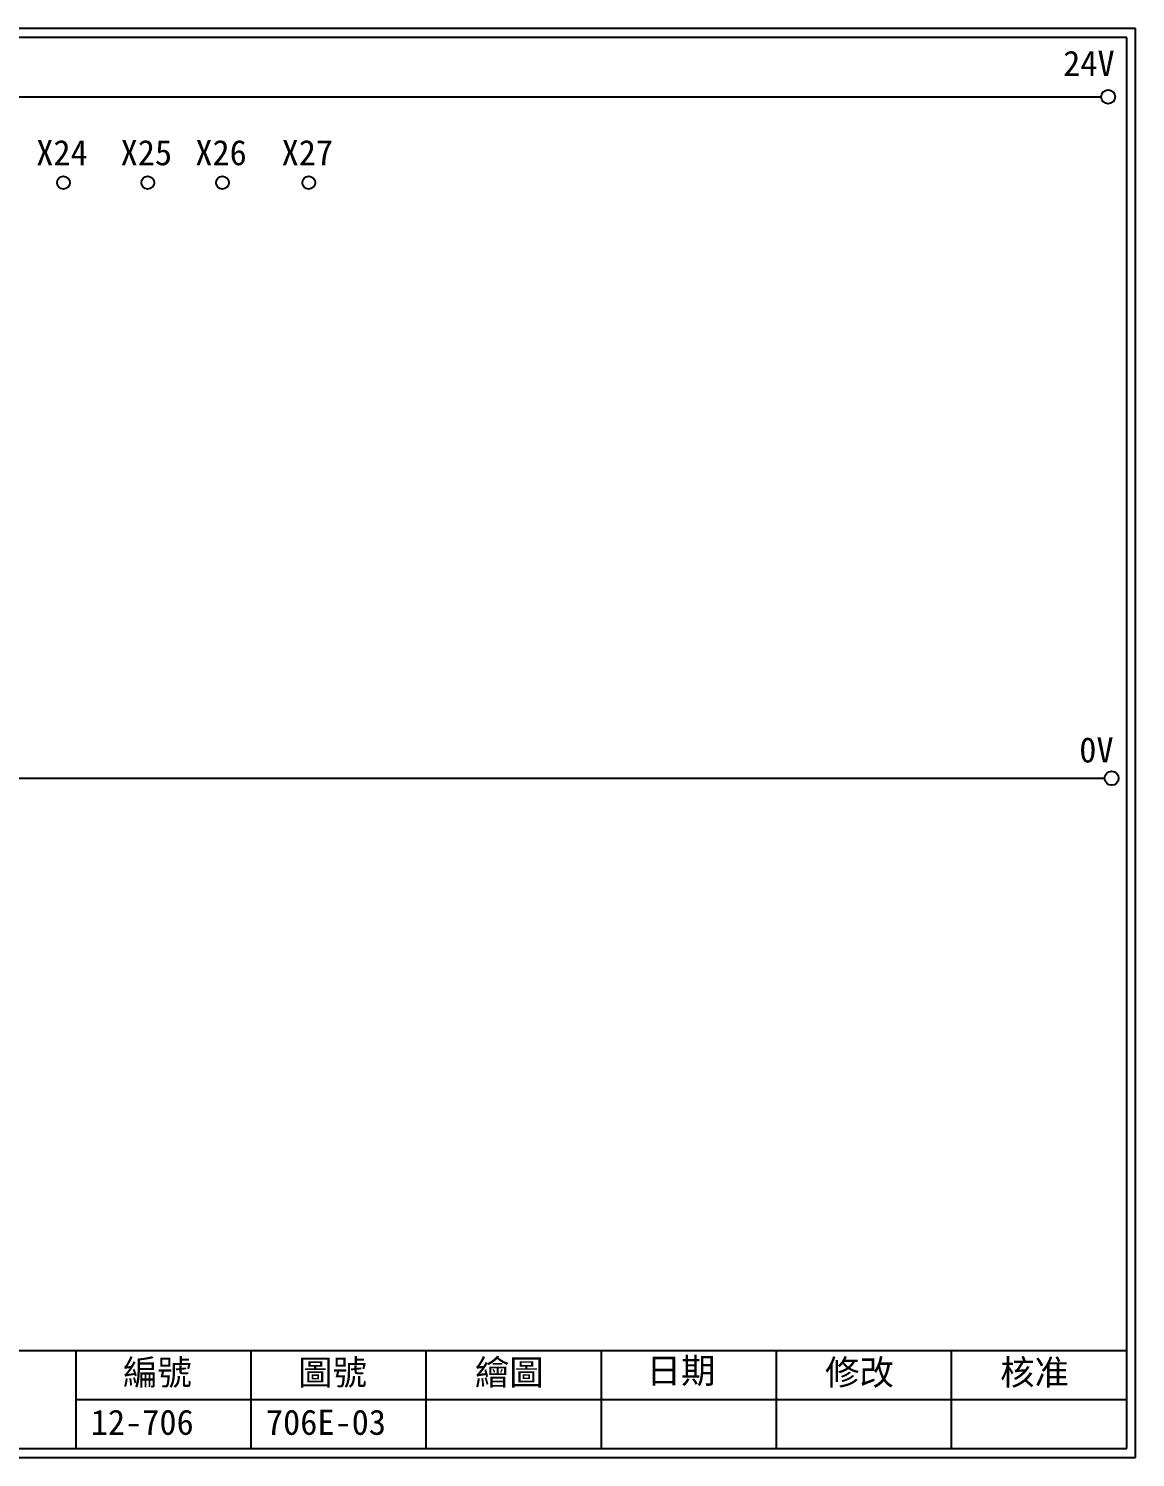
# Model space of a CAD drawing. Extents: x 278 to 565, y 282 to 486.
# Drawn here: x 407 to 565, y 281.7 to 485.6 of the extents above; entities that cross this region are included whole.
import ezdxf

# ---------------------------------------------------------------- set-up
doc = ezdxf.new("R2010")
doc.units = 0
doc.layers.get('0').update_dxf_attribs({"linetype": 'CONTINUOUS'})
doc.layers.add('圖框層', color=7, linetype='CONTINUOUS')
doc.layers.add('標尺寸層', color=3, linetype='CONTINUOUS')
doc.styles.add('STSL', font='KAIU.TTF')

msp = doc.modelspace()

# ---------------------------------------------------------------- linework, layer by layer
for centre in [(561.11, 475.88), (561.6, 378.61)]:
    msp.add_circle(centre, 1)
at = {"layer": '圖框層', "color": 7}
for p, q in [((565, 485.62), (278, 485.62)), ((565, 281.66), (565, 485.62)), ((563.75, 484.37), (279.25, 484.37)), ((563.75, 282.91), (563.75, 484.37)), ((279.25, 296.91), (563.75, 296.91)), ((413.75, 282.91), (413.75, 296.91)), ((438.75, 282.91), (438.75, 296.91)), ((463.75, 282.91), (463.75, 296.91)), ((488.75, 282.91), (488.75, 296.91)), ((513.75, 282.91), (513.75, 296.91)), ((538.75, 282.91), (538.75, 296.91)), ((413.75, 289.91), (563.75, 289.91)), ((278, 281.66), (565, 281.66)), ((279.25, 282.91), (563.75, 282.91))]:
    msp.add_line(p, q, dxfattribs=at)
at = {"layer": '標尺寸層', "color": 7}
for p, q in [((282.52, 475.88), (560.11, 475.88)), ((282.73, 378.61), (560.6, 378.61))]:
    msp.add_line(p, q, dxfattribs=at)
for centre in [(411.96, 463.62), (424, 463.62), (434.66, 463.62), (446.98, 463.62)]:
    msp.add_circle(centre, 0.92, dxfattribs=at)

# ---------------------------------------------------------------- texts
at = {"layer": '圖框層', "color": 4, "style": 'STSL'}
for s, p in [('24V', (554.68, 478.87)), ('X24', (408.07, 466.12)), ('X25', (420.12, 466.12)), ('X26', (430.78, 466.12)), ('X27', (443.1, 466.12)), ('0V', (556.98, 380.86)), ('編號', (420.46, 291.99)), ('圖號', (445.46, 291.99)), ('繪圖', (470.69, 292)), ('日期', (495.21, 292.24)), ('修改', (520.69, 292)), ('核准', (545.69, 292)), ('12-706', (415.86, 284.88)), ('706E-03', (440.86, 284.88))]:
    msp.add_text(s, height=3.6, dxfattribs=at).set_placement(p)

doc.saveas('drawing.dxf')
